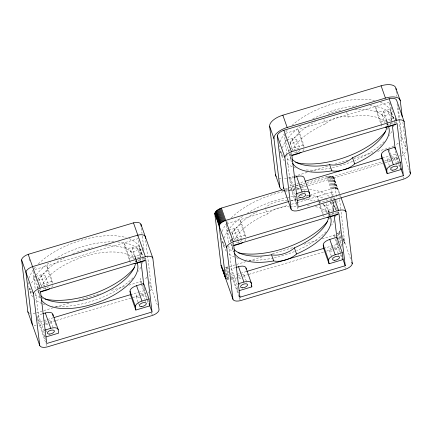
<?xml version="1.0" encoding="UTF-8"?>
<svg xmlns="http://www.w3.org/2000/svg" width="432" height="432" viewBox="0 0 432 432"><rect width="100%" height="100%" fill="white"/><g stroke="black" fill="none" stroke-linecap="round" stroke-linejoin="round"><path stroke-width="0.32" stroke-dasharray="2.16 1.62" d="M343.732 244.123L344.687 242.125L340.767 209.525M340.27 230.315L339.406 231.838L337.046 233.825M31.547 282.938L32.827 280.913L33.453 278.964A58.849 27.356 -19.4 0 1 34.727 276.944M401.301 156.368L403.736 154.316A14.71 6.836 -19.4 0 0 406.129 149.24L402.775 121.376M340.616 246.559L341.372 246.11L337.478 235.051M322.137 238.874L335.48 234.684L335.912 235.915M285.563 133.331L389.561 102.227L391.802 120.852M286.405 140.243L285.12 140.632L289.445 152.917M287.048 140.054L292.194 138.515A7.355 3.418 -19.4 0 0 298.739 132.948L298.323 129.514L303.734 144.871L304.009 147.161M381.213 124.108L380.932 121.781L375.527 106.423L375.943 109.912A7.355 3.418 -19.4 0 0 383.432 111.229L390.393 109.145L394.07 119.588M290.331 148.878L303.734 144.871M380.932 121.781L394.972 117.585L395.653 123.244M288.506 177.941A14.71 6.836 -19.4 0 0 290.342 177.455L293.576 176.488M294.219 176.294L307.795 172.233M311.029 171.266L329.13 165.856M334.946 164.117L347.873 160.25M353.695 158.506L373.086 152.707M377.611 151.357L387.952 148.262M293.501 177.547L289.705 178.681L295.11 194.038L295.942 200.956M296.995 203.942L290.536 185.598L304.744 181.354M382.412 158.123L395.809 154.116L395.431 150.973M285.347 188.951L326.678 176.591C329.06 176.121 332.645 175.457 334.114 177.952L336.517 197.905M290.061 189.254A8.273 3.845 -19.4 0 0 290.952 189.059L294.829 187.898M295.472 187.709L382.018 161.827M384.599 161.055L390.415 159.316M391.057 159.122L396.225 157.577A8.273 3.845 -19.4 0 0 397.1 157.243M285.223 190.771L285.952 190.863A14.71 6.836 -19.4 0 0 294.667 189.74L296.611 189.162M297.254 188.968L307.6 185.873M308.243 185.679L382.585 163.447M385.171 162.675L392.278 160.547M34.857 269.514L138.218 238.604L137.57 236.763M35.062 276.62L33.777 277.009L38.102 289.294M35.705 276.431L40.851 274.892A7.355 3.418 -19.4 0 0 47.396 269.325L46.98 265.891L52.391 281.248L52.666 283.538M129.87 260.485L129.589 258.158L124.184 242.8L124.605 246.289A7.355 3.418 -19.4 0 0 132.089 247.606L139.055 245.522L142.949 256.581M290.963 200.848L299.36 198.342M306.466 196.214L331.009 188.876C334.471 187.866 340.097 188.212 338.845 193.563M226.795 223.625L288.149 205.276M291.379 204.309L296.546 202.765M297.194 202.57L331.425 192.332L334.319 200.556M38.993 285.255L52.391 281.248M129.589 258.158L143.629 253.962M228.269 230.353L226.984 230.737L230.877 241.796M228.911 230.159L234.052 228.62A7.355 3.418 -19.4 0 0 240.597 223.052L240.187 219.618L245.592 234.976L245.867 237.265M232.195 238.982L245.592 234.976M323.006 213.635L322.796 211.891L336.193 207.884M36.574 312.763L52.72 307.935M55.949 306.968L69.514 302.913M78.554 300.208L100.516 293.641M111.494 290.358L125.059 286.303M128.93 285.142L140.557 281.669A8.273 3.845 -19.4 0 0 142.279 280.957M42.158 313.924L38.362 315.058L43.767 330.415M53.228 317.779L39.193 321.975L35.586 292.043M130.432 294.694L138.089 292.405M138.656 292.232L144.466 290.493L144.067 287.167M245.927 261.668L228.485 266.879L225.067 267.311M249.156 260.701L263.363 256.451M272.403 253.746L293.074 247.563M304.052 244.28L318.26 240.03M44.777 323.892L39.609 325.436A8.273 3.845 -19.4 0 1 38.718 325.631M45.425 323.698L49.297 322.542M49.945 322.348L55.755 320.609M56.403 320.414L131.965 297.815M132.613 297.621L140.362 295.304M141.01 295.11L144.882 293.954A8.273 3.845 -19.4 0 0 145.757 293.62M235.364 267.651L231.563 268.79L236.974 284.148L237.805 291.065M238.631 293.414L232.394 275.708L236.272 274.547M236.866 274.374L240.052 273.418M240.689 273.229L246.434 271.512M323.633 248.422L337.673 244.226L337.295 241.078M240.565 276.847L231.05 279.499M243.146 276.075L248.314 274.531M248.962 274.336L323.881 251.932M326.462 251.159L338.963 247.347L336.15 239.36M226.735 279.115L229.392 279.601L225.283 267.926M287.415 200.885L286.319 200.707A15.736 7.317 -19.4 0 0 265.567 207.49M289.58 207.031L288.479 206.847A15.736 7.317 -19.4 0 0 267.284 214.04A51.489 23.933 -19.4 0 0 234.803 239.441M389.777 102.843L390.425 104.684M391.343 107.287L393.125 112.347M395.129 118.039L397.132 123.73M398.288 107.762L401.803 136.955L406.129 149.24M394.286 120.204L395.372 123.277M391.349 112.433L393.509 118.579M388.962 112.601A3.677 1.712 -19.4 0 1 383.881 115.673A3.677 1.712 -19.4 0 1 383.519 112.676A3.677 1.712 -19.4 0 1 388.962 112.601L391.991 121.203M399.065 120.749L402.829 152.015L409.288 170.359M383.432 111.229L388.406 125.356M386.575 121.03L387.439 123.487M387.655 124.097L388.519 126.554M381.942 114.701L384.755 122.688M395.809 154.116L400.135 166.401M396.225 157.577L400.237 168.961M402.905 176.548L403.796 179.075M391.619 157.027A3.677 1.712 -19.4 0 1 394.421 157.918L396.149 162.832M396.365 163.447L397.013 165.289M375.943 109.912L381.353 125.269A7.355 3.418 -19.4 0 0 382.531 126.706M389.032 149.299L392.926 160.353A14.71 6.836 -19.4 0 0 398.234 158.22M387.401 160.018L389.345 165.548M389.567 166.158L390.215 168.005M346.54 112.099L348.268 117.013L346.615 116.743A15.736 7.317 -19.4 0 0 325.42 123.935A51.489 23.933 -19.4 0 0 292.383 150.498M323.908 119.637L325.42 123.935M333.92 177.557L340.891 197.192M333.623 177.206L337.948 189.491M333.234 176.899L337.565 189.184M332.759 176.645L337.084 188.93M332.197 176.44L336.528 188.725M331.565 176.288L335.891 188.573M330.863 176.191L335.189 188.476M330.102 176.159L334.427 188.444M329.292 176.18L333.617 188.465M328.444 176.261L332.77 188.546M327.569 176.396L331.895 188.681M326.678 176.591L333.234 195.199M334.125 197.726L334.568 198.995M334.541 201.188L335.966 205.232M338.326 211.939L338.996 213.835M333.121 201.712L337.23 213.381M333.207 202.543L335.372 208.683M330.826 202.711L333.639 210.692M342.311 235.37L350.924 259.832M342.868 237.686L344.596 242.6M342.889 238.799L344.407 243.097M339.79 231.32L340.222 232.551M342.819 239.922L344.115 243.61M339.406 231.838L340.702 235.521M338.931 232.351L341.312 239.107M338.375 232.859L341.188 240.845M337.743 233.35L341.858 245.025M326.16 203.791L330.269 215.465M328.433 211.135L330.383 216.664M298.739 132.948L303.928 147.69M334.633 235.062L335.07 236.288M323.806 204.806L326.619 212.792M337.673 244.226L341.901 256.241M333.763 235.397L339.649 252.11M340.54 254.637L341.874 258.433M344.768 266.652L345.438 268.553M336.28 248.027L338.013 252.941M338.229 253.552L338.877 255.398M318.902 200.831L317.385 196.533L317.806 200.016L323.001 214.763M319.118 201.447L322.796 211.891M297.022 140.098A3.677 1.712 -19.4 0 1 291.94 143.17A3.677 1.712 -19.4 0 1 291.578 140.173A3.677 1.712 -19.4 0 1 297.022 140.098L300.051 148.7M292.194 138.515L295.871 148.959M296.735 151.416L297.599 153.873M331.663 247.676A3.677 1.712 -19.4 0 0 329.265 250.123L332.073 258.109M290.002 142.198L292.815 150.179M284.953 135.61L286.292 139.401M290.968 152.685L291.859 155.212M302.481 185.414L304.209 190.328M304.425 190.944L305.073 192.785M289.661 153.533L290.531 155.99L290.223 153.473M297.41 193.039L298.058 194.886M290.342 177.455L294.667 189.74M280.098 150.822L282.258 156.962M290.952 189.059L298.523 210.562M265.772 209.741L267.284 214.04M240.597 223.052L245.576 237.184M238.885 230.202A3.677 1.712 -19.4 0 1 233.798 233.275A3.677 1.712 -19.4 0 1 233.442 230.278A3.677 1.712 -19.4 0 1 238.885 230.202L241.915 238.804M234.052 228.62L238.383 240.905M238.599 241.52L239.463 243.977M231.865 232.303L234.679 240.289M226.816 225.715L226.147 223.819L228.474 243.108M227.664 228.118L229.489 233.302M231.493 238.993L232.605 242.158M232.832 242.789L233.723 245.317M244.339 275.519L246.937 282.89M231.741 244.253L232.389 246.094L232.087 243.578M239.485 283.765L239.917 284.99M221.956 240.926L224.122 247.072M230.65 273.024L240.386 300.667M227.594 267.073L228.463 269.53M231.055 276.901L231.925 279.358M226.719 267.208L228.884 273.353M225.877 267.289L229.554 277.733M225.169 269.735L228.631 279.563M225.763 273.326L227.929 279.466M225.779 275.017L227.297 279.32M141.896 249.048L143.197 252.736M144.898 257.575L145.568 259.475M143.165 257.197L144.029 259.654M139.855 248.362L142.015 254.507M137.619 248.978A3.677 1.712 -19.4 0 1 132.538 252.05A3.677 1.712 -19.4 0 1 132.176 249.053A3.677 1.712 -19.4 0 1 137.619 248.978L140.432 256.964M149.105 281.637L157.723 306.104M132.089 247.606L135.983 258.665M136.199 259.276L137.063 261.733M134.833 256.333L136.847 262.051M130.604 251.078L133.412 259.065M140.141 278.208L148.581 302.168M140.557 281.669L141.205 283.511M141.421 284.126L146.891 299.646M147.112 300.278L148.446 304.074M151.567 312.925L152.458 315.452M140.276 293.404A3.677 1.712 -19.4 0 1 143.078 294.295L144.806 299.209M145.022 299.824L145.676 301.666M124.605 246.289L130.01 261.646A7.355 3.418 -19.4 0 0 132.397 263.461M136.058 296.395L138.008 301.925M138.224 302.535L138.872 304.382M47.396 269.325L52.369 283.451M45.679 276.475A3.677 1.712 -19.4 0 1 40.597 279.547A3.677 1.712 -19.4 0 1 40.235 276.55A3.677 1.712 -19.4 0 1 45.679 276.475L48.492 284.461M40.851 274.892L45.176 287.177M45.392 287.793L46.262 290.25M53.881 319.621L56.257 326.381M38.664 278.575L41.472 286.562M29.052 259.033L29.7 260.874M34.949 275.778L36.731 280.838M51.138 321.791L53.082 327.321M38.324 289.91L39.188 292.367L38.885 289.85M46.499 330.647L46.931 331.879M28.906 287.647L31.072 293.792M37.244 316.451L45.43 339.682M37.228 318.681L47.18 346.939M396.29 91.174L396.927 96.482M397.062 104.117L398.984 120.085M391.883 121.522L392.207 124.178M338.92 194.227L339.244 196.889M339.563 199.546L340.686 208.861M336.841 200.567L337.241 203.893M338.202 211.874L338.359 213.208M336.83 207.695L337.511 213.354M331.425 192.332L332.257 199.255L325.291 201.334A7.355 3.418 -19.4 0 1 318.983 201.452M332.543 201.647L333.828 212.29M333.909 212.954L334.066 214.288M289.769 149.699L289.921 150.957M284.288 133.709L286.691 153.668M286.772 154.332L290.536 185.598M231.557 239.177L232.011 242.951M228.793 245.77L232.394 275.708M145.719 240.5L147.479 255.134M147.56 255.798L151.486 288.398A8.273 3.845 -19.4 0 1 150.055 290.909M141.394 228.209L142.031 233.534M142.355 236.196L144.034 250.166M144.914 257.483L145.157 259.475M144.158 258.363L144.31 259.621M138.445 240.489L140.621 258.563M140.702 259.227L140.864 260.555M38.507 286.702L38.81 289.219M43.843 331.047L44.604 337.338M33.097 271.345L35.267 289.381M140.497 259.2A3.677 1.712 -19.4 0 1 137.106 261.095A3.677 1.712 -19.4 0 1 134.023 260.707M134.212 259.286A3.677 1.712 -19.4 0 1 139.693 257.278M36.191 325.868A8.273 3.845 -19.4 0 1 33.529 325.382M148.867 291.908A8.273 3.845 -19.4 0 1 148.171 292.383M143.078 294.295A3.677 1.712 -19.4 0 1 140.675 296.746M139.779 297.076A3.677 1.712 -19.4 0 1 136.118 296.611A3.677 1.712 -19.4 0 1 138.461 293.944M48.562 286.697A3.677 1.712 -19.4 0 1 45.166 288.592A3.677 1.712 -19.4 0 1 42.082 288.198M42.79 286.259A3.677 1.712 -19.4 0 1 47.752 284.774M52.688 285.644A7.355 3.418 -19.4 0 1 51.084 287.739M49.205 320.819A3.677 1.712 -19.4 0 1 50.258 323.32M47.839 324.572A3.677 1.712 -19.4 0 1 45.295 324.805M44.998 322.358A3.677 1.712 -19.4 0 1 46.521 321.44M35.284 313.151A8.273 3.845 -19.4 0 1 31.86 313.583M30.397 313.454A8.273 3.845 -19.4 0 1 29.203 313.097M129.055 238.604A58.849 27.356 -19.4 0 1 140.011 257.272M139.185 259.702A58.849 27.356 -19.4 0 1 138.532 261.187M43.724 298.712A58.849 27.356 -19.4 0 1 40.797 297.815M40.246 297.616A58.849 27.356 -19.4 0 1 34.495 294.635M32.497 293.004A58.849 27.356 -19.4 0 1 28.431 285.995M28.183 284.267A58.849 27.356 -19.4 0 1 28.15 282.479M28.89 278.257A58.849 27.356 -19.4 0 1 29.381 276.799L30.661 274.768L31.293 272.824A58.849 27.356 -19.4 0 1 33.653 269.282M34.042 268.774A58.849 27.356 -19.4 0 1 35.716 266.738M38.378 263.903A58.849 27.356 -19.4 0 1 126.236 237.632M142.744 257.882A58.849 27.356 -19.4 0 1 142.776 259.675M142.474 262.148A58.849 27.356 -19.4 0 1 142.171 263.417M140.692 267.327A58.849 27.356 -19.4 0 1 138.359 271.35M132.948 277.846A58.849 27.356 -19.4 0 1 52.466 306.077M44.685 304.517A58.849 27.356 -19.4 0 1 42.412 303.755M41.866 303.545A58.849 27.356 -19.4 0 1 35.127 299.57M32.675 296.86A58.849 27.356 -19.4 0 1 30.31 288.619M36.202 274.914A58.849 27.356 -19.4 0 1 50.576 261.814M54.518 259.232A58.849 27.356 -19.4 0 1 114.129 241.79M117.742 241.947A58.849 27.356 -19.4 0 1 142.49 256.16M146.875 277.085A8.273 3.845 -19.4 0 1 144.542 279.623M40.311 288.749A51.494 23.938 -19.4 0 0 40.414 298.102L37.751 290.542A51.494 23.938 -19.4 0 0 39.825 294.581M41.229 286.454A51.494 23.938 -19.4 0 1 85.855 256.057A51.494 23.938 -19.4 0 1 134.363 258.665M135.74 260.275A51.494 23.938 -19.4 0 1 136.787 262.019M104.981 245.97A51.494 23.938 -19.4 0 1 135.643 259.238M135.756 260.777A51.494 23.938 -19.4 0 1 135.724 261.835M37.384 288.554A51.494 23.938 -19.4 0 1 37.681 284.283M38.81 280.892A51.494 23.938 -19.4 0 1 62.591 258.709M63.137 258.412A51.494 23.938 -19.4 0 1 64.784 257.537M72.846 253.778A51.494 23.938 -19.4 0 1 76.448 252.353M77.053 252.126A51.494 23.938 -19.4 0 1 92.437 247.698M333.704 212.927A3.677 1.712 -19.4 0 1 330.307 214.823A3.677 1.712 -19.4 0 1 327.224 214.434M327.931 212.49A3.677 1.712 -19.4 0 1 333.493 211.199M330.248 201.982A3.677 1.712 -19.4 0 1 327.98 205.335A3.677 1.712 -19.4 0 1 323.87 204.325M324.389 216.81A7.355 3.418 -19.4 0 1 323.217 215.374M333.477 247.131A3.677 1.712 -19.4 0 1 336.226 247.806A3.677 1.712 -19.4 0 1 334.708 250.047M332.062 251.019A3.677 1.712 -19.4 0 1 329.265 250.123M322.877 204.223A51.489 23.933 -19.4 0 1 328.693 212.107M328.952 214.132A51.489 23.933 -19.4 0 1 328.914 215.714M233.269 248.605A51.489 23.933 -19.4 0 1 231.061 244.62L233.221 250.765A51.489 23.933 -19.4 0 1 232.74 246.186M230.548 241.628A51.489 23.933 -19.4 0 1 230.807 238.415M231.838 235.035A51.489 23.933 -19.4 0 1 255.15 212.803M255.69 212.501A51.489 23.933 -19.4 0 1 257.877 211.324M290.995 200.475A51.489 23.933 -19.4 0 1 296.33 199.843M302.557 199.557A51.489 23.933 -19.4 0 1 314.917 200.907M318.951 202.203A51.489 23.933 -19.4 0 1 320.744 203.002M233.771 252.164A51.489 23.933 -19.4 0 1 233.383 251.235M232.967 244.555A51.489 23.933 -19.4 0 1 233.388 242.887M290.126 207.122A51.489 23.933 -19.4 0 1 296.141 206.221M307.411 205.745A51.489 23.933 -19.4 0 1 310.003 205.907M315.414 206.669A51.489 23.933 -19.4 0 1 328.039 212.895M329.314 214.547A51.489 23.933 -19.4 0 1 329.821 215.422M330.588 201.971A58.849 27.356 -19.4 0 1 335.669 209.795M335.977 212.101A58.849 27.356 -19.4 0 1 335.945 213.91M335.696 215.768A58.849 27.356 -19.4 0 1 335.405 217.037M334.103 220.617A58.849 27.356 -19.4 0 1 331.528 225.131M325.998 231.73A58.849 27.356 -19.4 0 1 296.676 250.619M294.413 251.564A58.849 27.356 -19.4 0 1 273.98 257.899M273.397 258.023A58.849 27.356 -19.4 0 1 246.586 259.913M238.421 258.401A58.849 27.356 -19.4 0 1 235.013 257.256M234.484 257.035A58.849 27.356 -19.4 0 1 228.409 253.373M226.287 251.149A58.849 27.356 -19.4 0 1 223.544 241.844M224.273 238.075A58.849 27.356 -19.4 0 1 228.317 230.116M229.851 228.085A58.849 27.356 -19.4 0 1 242.908 216.151M247.072 213.365A58.849 27.356 -19.4 0 1 287.269 197.494M287.852 197.375A58.849 27.356 -19.4 0 1 289.013 197.154M290.752 196.852A58.849 27.356 -19.4 0 1 297.913 195.907M300.564 195.691A58.849 27.356 -19.4 0 1 302.519 195.583M306.331 195.507A58.849 27.356 -19.4 0 1 308.788 195.561M309.388 195.583A58.849 27.356 -19.4 0 1 324.481 198.499M325.01 198.72A58.849 27.356 -19.4 0 1 328.401 200.437M332.575 200.945A58.849 27.356 -19.4 0 1 333.239 210.897M332.37 213.484A58.849 27.356 -19.4 0 1 331.706 214.969M330.026 217.976A58.849 27.356 -19.4 0 1 329.362 218.992M235.078 251.905A58.849 27.356 -19.4 0 1 227.794 248.432M225.331 246.375A58.849 27.356 -19.4 0 1 221.395 238.097M222.259 231.449A58.849 27.356 -19.4 0 1 226.157 223.97M226.519 223.468A58.849 27.356 -19.4 0 1 228.965 220.417M231.331 217.885A58.849 27.356 -19.4 0 1 283.349 191.716M284.521 191.468A58.849 27.356 -19.4 0 1 295.083 189.832M297.081 189.648A58.849 27.356 -19.4 0 1 306.623 189.416M309.593 189.594A58.849 27.356 -19.4 0 1 329.389 196.663M330.664 197.996A58.849 27.356 -19.4 0 1 331.727 199.427M241.763 240.424A3.677 1.712 -19.4 0 1 238.367 242.32A3.677 1.712 -19.4 0 1 235.283 241.931M235.478 240.511A3.677 1.712 -19.4 0 1 235.991 239.987M236.687 239.495A3.677 1.712 -19.4 0 1 241.553 238.696M245.889 239.371A7.355 3.418 -19.4 0 1 244.285 241.466M242.406 274.547A3.677 1.712 -19.4 0 1 243.459 277.052M241.04 278.3A3.677 1.712 -19.4 0 1 239.258 278.591M238.205 276.091A3.677 1.712 -19.4 0 1 239.722 275.173M300.542 184.442A3.677 1.712 -19.4 0 1 301.601 186.943M299.176 188.195A3.677 1.712 -19.4 0 1 296.638 188.428M296.341 185.981A3.677 1.712 -19.4 0 1 298.76 184.734M299.9 150.32A3.677 1.712 -19.4 0 1 293.825 152.134M293.614 150.406A3.677 1.712 -19.4 0 1 299.695 148.586M304.025 149.267A7.355 3.418 -19.4 0 1 302.422 151.362M394.421 157.918A3.677 1.712 -19.4 0 1 392.018 160.369M391.117 160.699A3.677 1.712 -19.4 0 1 387.461 160.234A3.677 1.712 -19.4 0 1 389.799 157.567M401.803 136.955A14.71 6.836 -19.4 0 1 400.34 140.972M398.282 143.073A14.71 6.836 -19.4 0 1 395.507 145.044M393.908 145.935A14.71 6.836 -19.4 0 1 390.425 147.463M389.821 147.679A14.71 6.836 -19.4 0 1 388.6 148.068M355.05 109.69A51.489 23.933 -19.4 0 1 386.829 122.002M387.088 124.022A51.489 23.933 -19.4 0 1 387.056 125.604M291.406 158.501A51.489 23.933 -19.4 0 1 289.202 154.516L291.362 160.655A51.489 23.933 -19.4 0 1 291.524 152.777M288.684 151.519A51.489 23.933 -19.4 0 1 289.364 146.637M289.975 144.931A51.489 23.933 -19.4 0 1 315.463 121.511M348.268 117.013A51.489 23.933 -19.4 0 1 385.42 122.013M387.45 124.438A51.489 23.933 -19.4 0 1 387.963 125.318M369.895 105.629A58.849 27.356 -19.4 0 1 393.811 119.686M394.114 121.997A58.849 27.356 -19.4 0 1 394.087 123.8M393.833 125.663A58.849 27.356 -19.4 0 1 393.541 126.932M391.765 131.501A58.849 27.356 -19.4 0 1 389.313 135.535M384.134 141.62A58.849 27.356 -19.4 0 1 354.812 160.515M352.55 161.46A58.849 27.356 -19.4 0 1 332.116 167.789M330.95 168.037A58.849 27.356 -19.4 0 1 304.727 169.803M295.38 167.945A58.849 27.356 -19.4 0 1 294.246 167.562M292.102 166.703A58.849 27.356 -19.4 0 1 286.081 162.842M284.429 161.044A58.849 27.356 -19.4 0 1 281.826 150.503M282.409 147.971A58.849 27.356 -19.4 0 1 286.454 140.011M287.987 137.975A58.849 27.356 -19.4 0 1 300.515 126.425M312.773 118.913A58.849 27.356 -19.4 0 1 356.719 105.737M380.457 102.249A58.849 27.356 -19.4 0 1 391.381 120.787M390.506 123.379A58.849 27.356 -19.4 0 1 389.848 124.859M388.168 127.872A58.849 27.356 -19.4 0 1 387.153 129.389M292.648 161.611A58.849 27.356 -19.4 0 1 285.93 158.328M283.468 156.265A58.849 27.356 -19.4 0 1 279.682 149.148M279.477 146.81A58.849 27.356 -19.4 0 1 279.52 145.595M280.244 141.826A58.849 27.356 -19.4 0 1 283.943 134.374M285.822 131.836A58.849 27.356 -19.4 0 1 287.102 130.307M292.016 125.366A58.849 27.356 -19.4 0 1 374.571 100.489M286.681 178.303A14.71 6.836 -19.4 0 1 283.765 178.61M281.124 178.535A14.71 6.836 -19.4 0 1 278.883 178.076M328.131 114.334A15.736 7.317 -19.4 0 1 340.691 110.538M402.829 152.015A8.273 3.845 -19.4 0 1 401.868 154.019M400.21 155.531A8.273 3.845 -19.4 0 1 399.514 156.001M287.528 189.491A8.273 3.845 -19.4 0 1 284.872 189.005M391.84 122.823A3.677 1.712 -19.4 0 1 385.765 124.637M386.068 122.386A3.677 1.712 -19.4 0 1 391.03 120.901"/><path stroke-width="0.65" d="M341.113 197.824L346.016 211.734L352.264 263.628A8.273 3.845 -19.4 0 1 345.659 269.185L240.386 300.667A8.273 3.845 -19.4 0 1 232.951 299.306L221.054 265.518L214.801 213.629C215.525 210.616 218.776 209.131 221.405 208.073L282.118 189.918M289.024 201.431L225.731 220.358C223.106 221.416 219.85 222.901 219.132 225.914L225.574 278.197L221.054 265.518M284.499 190.679L283.208 190.361A14.71 6.836 -19.4 0 1 279.801 187.018L275.47 174.733L269.644 126.301A14.71 6.836 -19.4 0 1 282.847 115.187L381.1 85.801A14.71 6.836 -19.4 0 1 395.971 88.522L400.297 100.807L402.214 116.732M279.801 187.018L273.969 138.591A14.71 6.836 -19.4 0 1 276.361 133.51L278.797 131.458A14.71 6.836 -19.4 0 1 287.172 127.472L385.425 98.086A14.71 6.836 -19.4 0 1 394.146 96.962L396.889 97.465A14.71 6.836 -19.4 0 1 400.297 100.807M283.873 130.253L389.146 98.766A8.273 3.845 -19.4 0 1 396.581 100.127L404.152 121.63L410.4 173.518A8.273 3.845 -19.4 0 1 403.796 179.075L298.523 210.562A8.273 3.845 -19.4 0 1 291.087 209.201L283.516 187.699L277.268 135.81A8.273 3.845 -19.4 0 1 283.873 130.253L291.443 151.751A8.273 3.845 -19.4 0 0 284.839 157.313L291.087 209.201M291.443 151.751L396.716 120.269A8.273 3.845 -19.4 0 1 404.152 121.63M395.804 124.502L388.838 126.587A7.355 3.418 -19.4 0 1 385.268 127.186M291.816 155.601L297.599 153.873A7.355 3.418 -19.4 0 0 301.045 152.35M28.204 254.34L133.477 222.858A8.273 3.845 -19.4 0 1 140.913 224.219L152.809 258.007L159.057 309.895A8.273 3.845 -19.4 0 1 152.458 315.452L47.18 346.939A8.273 3.845 -19.4 0 1 39.749 345.578L27.848 311.791L21.6 259.902A8.273 3.845 -19.4 0 1 28.204 254.34L40.1 288.128A8.273 3.845 -19.4 0 0 33.496 293.69L39.749 345.578M294.133 177.358L296.665 176.602A7.355 3.418 -19.4 0 1 304.15 177.919L309.56 193.277L309.982 196.76L297.221 200.578M387.904 149.315L394.978 147.199L400.383 162.556L401.22 169.474L387.18 173.675L381.775 158.317L381.359 154.883A7.355 3.418 -19.4 0 1 387.904 149.315L393.314 164.673A7.355 3.418 -19.4 0 0 386.77 170.24L387.18 173.675M305.392 181.159L382.244 158.171M296.379 193.66L302.076 191.959A7.355 3.418 -19.4 0 1 309.56 193.277M393.314 164.673L400.383 162.556M403.38 175.619L298.107 207.101L291.859 155.212L397.132 123.73L403.38 175.619L400.707 168.032M40.1 288.128L145.373 256.646A8.273 3.845 -19.4 0 1 152.809 258.007M40.473 291.978L46.262 290.25A7.355 3.418 -19.4 0 0 49.702 288.727M144.461 260.879L137.495 262.964A7.355 3.418 -19.4 0 1 133.925 263.563M232.951 299.306L226.703 247.417A8.273 3.845 -19.4 0 1 233.302 241.861L338.58 210.379A8.273 3.845 -19.4 0 1 346.016 211.734M233.674 245.711L239.463 243.977A7.355 3.418 -19.4 0 0 242.908 242.455M337.667 214.612L330.701 216.691A7.355 3.418 -19.4 0 1 327.132 217.296M42.79 313.735L45.322 312.979A7.355 3.418 -19.4 0 1 52.812 314.296L58.217 329.654L58.639 333.137L45.878 336.955M136.561 285.692L143.635 283.576L149.045 298.933L149.877 305.851L135.842 310.052L130.432 294.694L130.021 291.26A7.355 3.418 -19.4 0 1 136.561 285.692L141.971 301.05A7.355 3.418 -19.4 0 0 135.427 306.617L135.842 310.052M54.049 317.536L130.907 294.548M235.996 267.462L238.529 266.706A7.355 3.418 -19.4 0 1 246.013 268.024L251.424 283.381L251.84 286.87L239.08 290.682M329.767 239.42L336.841 237.303L342.247 252.661L343.078 259.583L329.044 263.779L323.633 248.422L323.222 244.987A7.355 3.418 -19.4 0 1 329.767 239.42L335.173 254.777A7.355 3.418 -19.4 0 0 328.628 260.345L329.044 263.779M44.404 330.226L50.733 328.336A7.355 3.418 -19.4 0 1 58.217 329.654M141.971 301.05L149.045 298.933M246.607 271.458L323.465 248.476M238.237 283.77L243.934 282.064A7.355 3.418 -19.4 0 1 251.424 283.381M335.173 254.777L342.247 252.661M152.042 311.996L46.764 343.478L40.516 291.589L145.789 260.107L152.042 311.996L149.143 303.772M239.971 297.211L345.244 265.723L338.996 213.835L233.723 245.317L239.971 297.211L239.522 295.942M292.518 159.667A51.489 23.933 -19.4 0 0 329.67 164.673L331.317 164.943A15.736 7.317 -19.4 0 0 352.512 157.75A51.489 23.933 -19.4 0 0 386.829 127.235M292.648 163.388A51.489 23.933 -19.4 0 0 331.83 170.813L333.477 171.088A15.736 7.317 -19.4 0 0 341.453 170.5M234.376 249.777A51.489 23.933 -19.4 0 0 271.528 254.777L273.175 255.047A15.736 7.317 -19.4 0 0 294.37 247.855A51.489 23.933 -19.4 0 0 328.687 217.345M221.249 265.912L221.929 266.571M225.871 278.548L226.26 278.856L225.607 277.015M389.146 98.766L396.716 120.269M381.1 85.801L385.425 98.086M409.73 171.623L410.4 173.518M381.359 154.883L386.77 170.24M352.512 157.75L354.672 163.895A15.736 7.317 -19.4 0 1 343.613 169.922M329.665 164.673L331.83 170.813M334.795 199.627L338.58 210.379M351.815 262.359L352.264 263.628M342.792 258.768L345.244 265.723M282.847 115.187L287.172 127.472M309.55 195.534L309.982 196.76M323.222 244.987L328.628 260.345M296.665 176.602L302.076 191.959M277.268 135.81L284.839 157.313M269.644 126.301L273.969 138.591M294.37 247.855L296.536 254A15.736 7.317 -19.4 0 1 275.341 261.193L273.694 260.923L271.528 254.777M251.192 285.023L251.84 286.87M221.405 208.073L233.302 241.861M220.531 208.408L224.856 220.693M219.688 208.786L224.014 221.071M218.878 209.201L223.204 221.486M238.529 266.706L243.934 282.064M218.122 209.644L222.448 221.929M217.42 210.119L221.751 222.404M216.788 210.611L221.119 222.896M216.232 211.118L220.563 223.403M215.762 211.631L220.088 223.916M215.379 212.144L219.704 224.435M215.087 212.657L219.413 224.942M214.898 213.154L219.224 225.439M214.801 213.629L226.703 247.417M223.015 269.638L224.095 272.711M221.546 266.263L225.655 277.933M133.477 222.858L145.373 256.646M130.021 291.26L135.427 306.617M45.322 312.979L50.733 328.336M21.6 259.902L33.496 293.69M395.971 88.522L396.128 89.851M392.364 125.512L395.204 149.083M334.228 215.617L337.03 238.901M246.013 268.024L246.154 269.185M145.476 238.502L145.238 236.504A8.273 3.845 -19.4 0 0 137.803 235.143L32.53 266.63A8.273 3.845 -19.4 0 0 25.925 272.187L32.173 324.076A8.273 3.845 -19.4 0 0 32.665 324.821M140.913 224.219L141.151 226.217M141.021 261.889L143.829 285.174M52.812 314.296L53.017 316.035M28.339 312.53A8.273 3.845 -19.4 0 1 27.848 311.791M134.719 267.235A58.849 27.356 -19.4 0 1 44.966 299.02M137.187 262.942A51.494 23.938 -19.4 0 1 99.711 301.741A51.494 23.938 -19.4 0 1 41.38 299.884M135.405 264.011A51.494 23.938 -19.4 0 1 92.983 297.243A51.494 23.938 -19.4 0 1 40.889 295.774M330.599 217.28A51.489 23.933 -19.4 0 1 296.536 254M273.694 260.923A51.489 23.933 -19.4 0 1 234.511 253.498M327.483 221.53A58.849 27.356 -19.4 0 1 238.102 252.731M388.39 126.23A51.489 23.933 -19.4 0 1 354.672 163.895M385.619 131.42A58.849 27.356 -19.4 0 1 295.618 162.475M276.167 176.38A14.71 6.836 -19.4 0 1 275.47 174.733M284.008 188.444A8.273 3.845 -19.4 0 1 283.516 187.699M141.237 306.58A3.677 1.712 -19.4 0 0 146.324 303.512A3.677 1.712 -19.4 0 0 140.881 303.588A3.677 1.712 -19.4 0 0 141.237 306.58M49.297 334.076A3.677 1.712 -19.4 0 0 54.383 331.004A3.677 1.712 -19.4 0 0 48.94 331.079A3.677 1.712 -19.4 0 0 49.297 334.076M334.444 260.312A3.677 1.712 -19.4 0 0 339.525 257.24A3.677 1.712 -19.4 0 0 334.082 257.315A3.677 1.712 -19.4 0 0 334.444 260.312M242.503 287.809A3.677 1.712 -19.4 0 0 247.585 284.737A3.677 1.712 -19.4 0 0 242.141 284.812A3.677 1.712 -19.4 0 0 242.503 287.809M300.64 197.699A3.677 1.712 -19.4 0 0 305.726 194.627A3.677 1.712 -19.4 0 0 300.278 194.702A3.677 1.712 -19.4 0 0 300.64 197.699M392.58 170.203A3.677 1.712 -19.4 0 0 397.667 167.135A3.677 1.712 -19.4 0 0 392.218 167.211A3.677 1.712 -19.4 0 0 392.58 170.203"/></g></svg>
